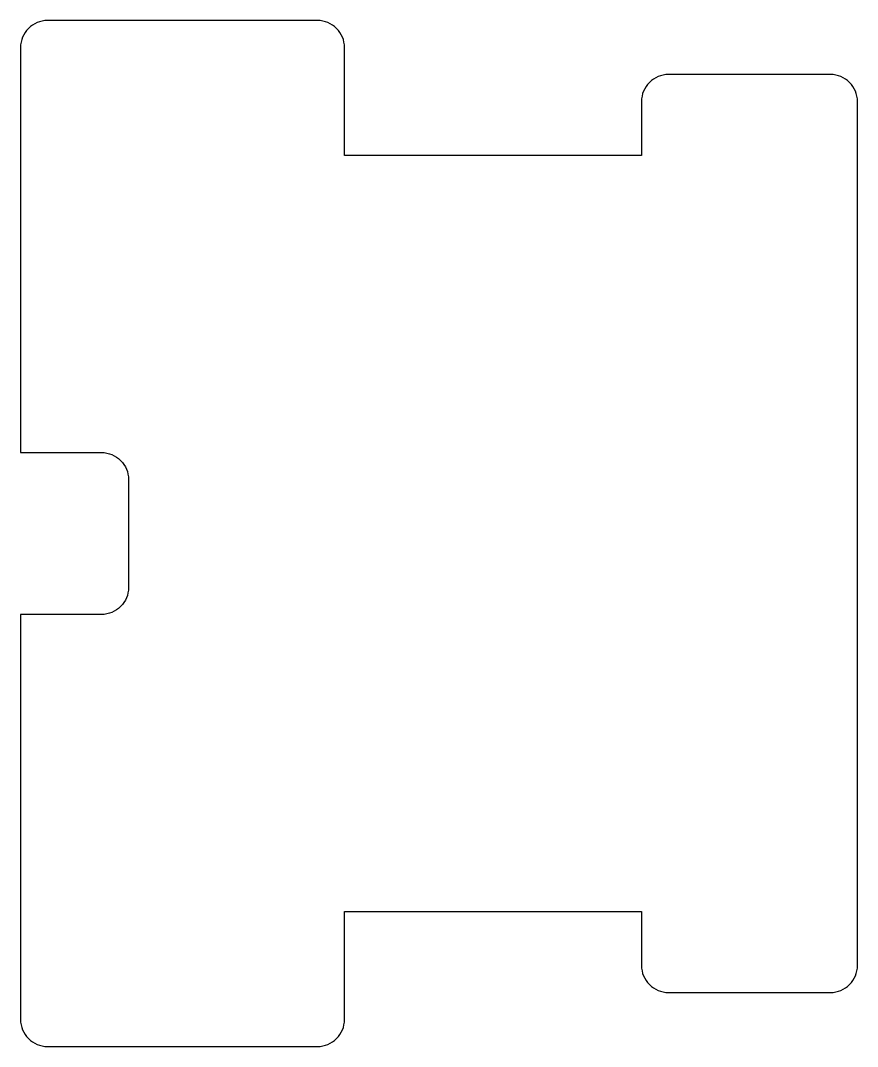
# Model space of a CAD drawing. Header units: millimetres. Extents: x -25 to 6, y 12 to 50.
import ezdxf

# ---------------------------------------------------------------- set-up
doc = ezdxf.new("R2010")
doc.units = ezdxf.units.MM
doc.layers.get('0').update_dxf_attribs({"linetype": 'CONTINUOUS'})

msp = doc.modelspace()

# ---------------------------------------------------------------- linework, layer by layer
msp.add_lwpolyline([(-14, 50), (-24, 50, 0.414214), (-25, 49), (-25, 34), (-22, 34, -0.414214), (-21, 33), (-21, 29, -0.414214), (-22, 28), (-25, 28), (-25, 13, 0.414214), (-24, 12), (-14, 12, 0.414214), (-13, 13), (-13, 17), (-2, 17), (-2, 15, 0.414214), (-1, 14), (5, 14, 0.414214), (6, 15), (6, 47, 0.414214), (5, 48), (-1, 48, 0.414214), (-2, 47), (-2, 45), (-13, 45), (-13, 49, 0.414214)], format="xyb", close=True)

doc.saveas('drawing.dxf')
